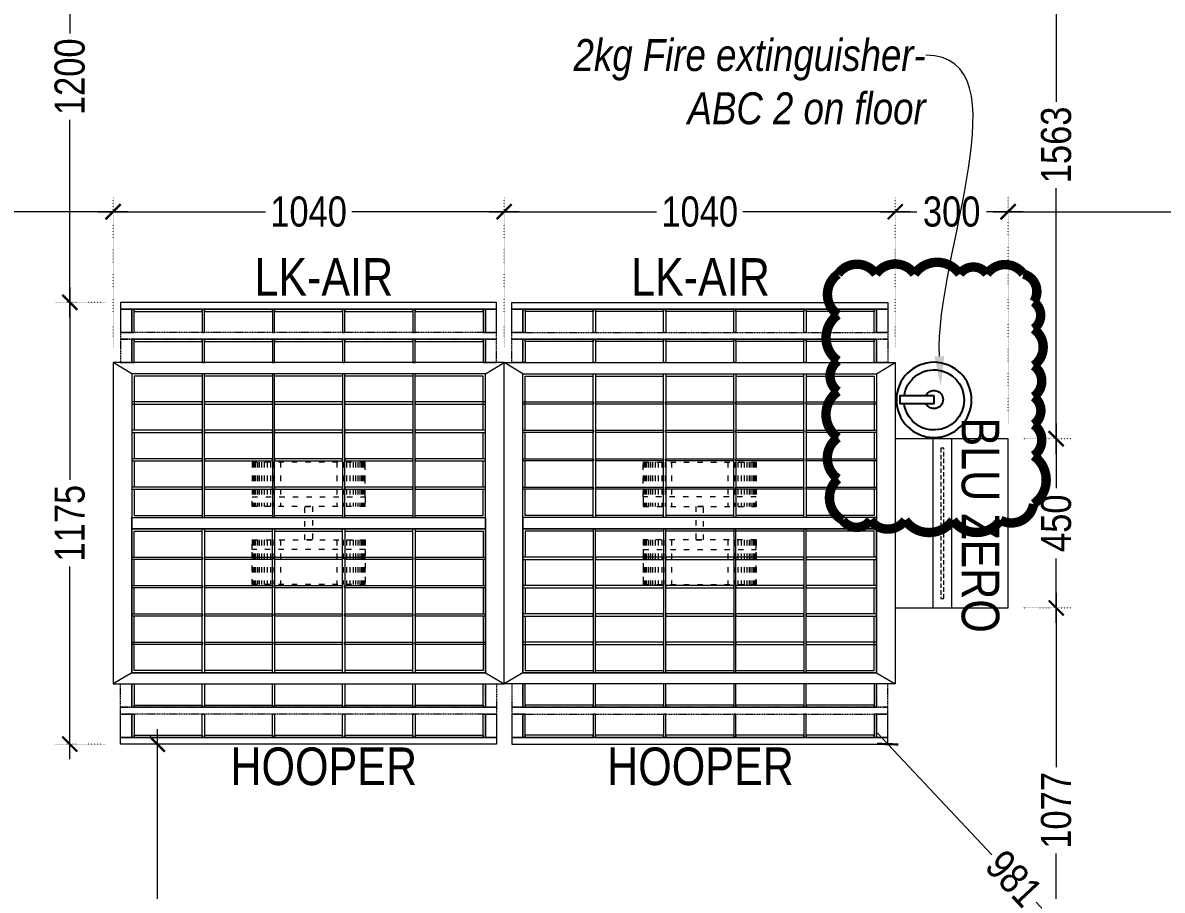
# Model space of a CAD drawing. Header units: millimetres. Extents: x -49972 to -35289, y -2918842 to -2908283.
# Drawn here: x -47313 to -44283, y -2912349 to -2910042 of the extents above; entities that cross this region are included whole.
import ezdxf
from ezdxf import colors
from ezdxf.entities.mleader import LeaderData, LeaderLine
from ezdxf.math import Vec2, Vec3

# ---------------------------------------------------------------- set-up
doc = ezdxf.new("R2010")
doc.units = ezdxf.units.MM
doc.header["$LTSCALE"] = 12
doc.header["$MEASUREMENT"] = 0
doc.header["$PDMODE"] = 3
for name, pattern in [('a_p6_plan_L18$0$HIDDEN', [0.375, 0.25, -0.125]), ('ACAD_ISO03W100', [30, 12, -18]), ('D10_DASHED', [0.75, 0.5, -0.25]), ('DOT2', [0.125, 0, -0.125])]:
    doc.linetypes.add(name, pattern=pattern)
doc.layers.get('0').update_dxf_attribs({"lineweight": 25})
for name, color, linetype, lineweight in [('fire extinguisher Cylinder', 1, 'Continuous', 25), ('LENS-DIM', 252, 'Continuous', 5), ('LENS-FURNITURE', 13, 'Continuous', 9), ('LENS-TEXT', 31, 'Continuous', 5), ('LENS_DIMENSION', 193, 'Continuous', 0), ('LENS_TEXT', 31, 'Continuous', 5), ('LK-FF&E FLOOR', 1, 'Continuous', 9), ('LN-ELEVATION-1', 81, 'Continuous', 13), ('LN-ELEVATION-2', 103, 'Continuous', 20), ('LN-ELEVATION-3', 125, 'a_p6_plan_L18$0$HIDDEN', 18), ('LN-ELEVATION-4', 145, 'Continuous', 13), ('LN-ELEVATION-5', 167, 'Continuous', 5), ('step', 74, 'Continuous', 5)]:
    doc.layers.add(name, color=color, linetype=linetype, lineweight=lineweight)
doc.styles.add('LK TXT', font='Gill Sans MT Condensed Regular.ttf')
doc.styles.get("Standard").update_dxf_attribs({"font": 'Arial Narrow.ttf'})
doc.dimstyles.new('Working', dxfattribs={"dimscale": 0.8, "dimtxt": 100, "dimasz": 50, "dimexe": 50, "dimexo": 50, "dimgap": 25, "dimtad": 0, "dimdec": 0, "dimzin": 0, "dimdsep": 46, "dimtxsty": 'Standard', "dimblk": 'ARCHTICK', "dimcen": 0, "dimdle": 50, "dimclrd": 250, "dimclre": 8, "dimclrt": 7, "dimadec": 0, "dimazin": 0, "dimtfac": 1, "dimtdec": 0, "dimtofl": 0, "dimtmove": 1, "dimatfit": 3, "dimfxl": 3, "dimtolj": 1, "dimlwd": 5, "dimlwe": 0, "dimarcsym": 0})

# ---------------------------------------------------------------- blocks, each defined once
blk = doc.blocks.new('BLUE ZERO')
at = {"layer": 'LENS-FURNITURE', "ltscale": 0.5}
for points in [[(86206.7, 120883.4), (86206.7, 120433.4), (85906.7, 120433.4), (85906.7, 120883.4)], [(86106.7, 120883.4), (86106.7, 120433.4), (86056.7, 120433.4), (86056.7, 120883.4)]]:
    blk.add_lwpolyline(points, close=True, dxfattribs=at)
at = {"layer": 'LENS-FURNITURE', "linetype": 'D10_DASHED', "ltscale": 2}
blk.add_lwpolyline([(86085.7, 120858.4), (86085.7, 120458.4), (86077.7, 120458.4), (86077.7, 120858.4)], close=True, dxfattribs=at)
blk = doc.blocks.new('ffgd')
at = {"layer": 'LN-ELEVATION-4', "linetype": 'ACAD_ISO03W100', "ltscale": 0.1}
blk.add_lwpolyline([(0, 47.3), (0, -41.5), (-20, -41.5), (-20, 47.3)], close=True, dxfattribs=at)
at = {"layer": 'LN-ELEVATION-5', "linetype": 'ACAD_ISO03W100', "ltscale": 0.1}
for p, q in [((-159.9, 165.7), (-159.9, 47.3)), ((-159.7, 165.7), (-159.7, 47.3)), ((-159.4, 165.7), (-159.4, 47.3)), ((-159, 165.7), (-159, 47.3)), ((-158.5, 165.7), (-158.5, 47.3)), ((-157.9, 165.7), (-157.9, 47.3)), ((-157.1, 165.7), (-157.1, 47.3)), ((-156.1, 165.7), (-156.1, 47.3)), ((-154.1, 165.7), (-154.1, 47.3)), ((-151.1, 165.7), (-151.1, 47.3)), ((-146.1, 165.7), (-146.1, 47.3)), ((-141.1, 165.7), (-141.1, 47.3)), ((-135.1, 165.7), (-135.1, 47.3)), ((-128.1, 165.7), (-128.1, 47.3)), ((-120.1, 165.7), (-120.1, 47.3)), ((-111.1, 165.7), (-111.1, 47.3)), ((-102.1, 165.7), (-102.1, 47.3)), ((-85, 165.7), (-85, 47.3)), ((65, 165.7), (65, 47.3)), ((82.1, 165.7), (82.1, 47.3)), ((91.1, 165.7), (91.1, 47.3)), ((100.1, 165.7), (100.1, 47.3)), ((108.1, 165.7), (108.1, 47.3)), ((115.1, 165.7), (115.1, 47.3)), ((121.1, 165.7), (121.1, 47.3)), ((126.1, 165.7), (126.1, 47.3)), ((131.1, 165.7), (131.1, 47.3)), ((134.1, 165.7), (134.1, 47.3)), ((136.1, 165.7), (136.1, 47.3)), ((137.1, 165.7), (137.1, 47.3)), ((137.9, 165.7), (137.9, 47.3)), ((138.5, 165.7), (138.5, 47.3)), ((139, 165.7), (139, 47.3)), ((139.4, 165.7), (139.4, 47.3)), ((139.7, 165.7), (139.7, 47.3)), ((139.9, 165.7), (139.9, 47.3)), ((-159.9, -41.5), (-159.9, -159.9)), ((-159.7, -41.5), (-159.7, -159.9)), ((-159.4, -41.5), (-159.4, -159.9)), ((-159, -41.5), (-159, -159.9)), ((-158.5, -41.5), (-158.5, -159.9)), ((-157.9, -41.5), (-157.9, -159.9)), ((-157.1, -41.5), (-157.1, -159.9)), ((-156.1, -41.5), (-156.1, -159.9)), ((-154.1, -41.5), (-154.1, -159.9)), ((-151.1, -41.5), (-151.1, -159.9)), ((-146.1, -41.5), (-146.1, -159.9)), ((-141.1, -41.5), (-141.1, -159.9)), ((-135.1, -41.5), (-135.1, -159.9)), ((-128.1, -41.5), (-128.1, -159.9)), ((-120.1, -41.5), (-120.1, -159.9)), ((-111.1, -41.5), (-111.1, -159.9)), ((-102.1, -41.5), (-102.1, -159.9)), ((-85, -41.5), (-85, -159.9)), ((65, -41.5), (65, -159.9)), ((82.1, -41.5), (82.1, -159.9)), ((91.1, -41.5), (91.1, -159.9)), ((100.1, -41.5), (100.1, -159.9)), ((108.1, -41.5), (108.1, -159.9)), ((115.1, -41.5), (115.1, -159.9)), ((121.1, -41.5), (121.1, -159.9)), ((126.1, -41.5), (126.1, -159.9)), ((131.1, -41.5), (131.1, -159.9)), ((134.1, -41.5), (134.1, -159.9)), ((136.1, -41.5), (136.1, -159.9)), ((137.1, -41.5), (137.1, -159.9)), ((137.9, -41.5), (137.9, -159.9)), ((138.5, -41.5), (138.5, -159.9)), ((139, -41.5), (139, -159.9)), ((139.4, -41.5), (139.4, -159.9)), ((139.7, -41.5), (139.7, -159.9)), ((139.9, -41.5), (139.9, -159.9))]:
    blk.add_line(p, q, dxfattribs=at)
for points in [[(140, 73), (140, 165.7), (-160, 165.7), (-160, 73)], [(140, -67.1), (140, -159.9), (-160, -159.9), (-160, -67.1)]]:
    blk.add_lwpolyline(points, dxfattribs=at)
for points in [[(140, 73), (140, 47.3), (-160, 47.3), (-160, 73)], [(140, -41.5), (140, -67.1), (-160, -67.1), (-160, -41.5)]]:
    blk.add_lwpolyline(points, close=True, dxfattribs=at)
blk = doc.blocks.new('EURO 1040 x 1175')
at = {"layer": 'LN-ELEVATION-1'}
for points in [[(-470, -327.4), (470, -327.4), (470, 467.6), (-470, 467.6)], [(-470, 85.1), (470, 85.1), (470, 467.6), (-470, 467.6)], [(-283.2, 85.1), (-277.2, 85.1), (-277.2, 467.6), (-283.2, 467.6)], [(-96.4, 85.1), (-90.4, 85.1), (-90.4, 467.6), (-96.4, 467.6)], [(90.4, 85.1), (96.4, 85.1), (96.4, 467.6), (90.4, 467.6)], [(277.2, 85.1), (283.2, 85.1), (283.2, 467.6), (277.2, 467.6)], [(-470, 386.6), (-283.2, 386.6), (-283.2, 392.6), (-470, 392.6)], [(-277.2, 386.6), (-96.4, 386.6), (-96.4, 392.6), (-277.2, 392.6)], [(-90.4, 386.6), (90.4, 386.6), (90.4, 392.6), (-90.4, 392.6)], [(96.4, 386.6), (277.2, 386.6), (277.2, 392.6), (96.4, 392.6)], [(283.2, 386.6), (470, 386.6), (470, 392.6), (283.2, 392.6)], [(-470, 311.2), (-283.2, 311.2), (-283.2, 317.2), (-470, 317.2)], [(-277.2, 311.2), (-96.4, 311.2), (-96.4, 317.2), (-277.2, 317.2)], [(-90.4, 311.2), (90.4, 311.2), (90.4, 317.2), (-90.4, 317.2)], [(96.4, 311.2), (277.2, 311.2), (277.2, 317.2), (96.4, 317.2)], [(283.2, 311.2), (470, 311.2), (470, 317.2), (283.2, 317.2)], [(-470, 235.8), (-283.2, 235.8), (-283.2, 241.8), (-470, 241.8)], [(-277.2, 235.8), (-96.4, 235.8), (-96.4, 241.8), (-277.2, 241.8)], [(-90.4, 235.8), (90.4, 235.8), (90.4, 241.8), (-90.4, 241.8)], [(96.4, 235.8), (277.2, 235.8), (277.2, 241.8), (96.4, 241.8)], [(283.2, 235.8), (470, 235.8), (470, 241.8), (283.2, 241.8)], [(-470, 160.4), (-283.2, 160.4), (-283.2, 166.4), (-470, 166.4)], [(-277.2, 160.4), (-96.4, 160.4), (-96.4, 166.4), (-277.2, 166.4)], [(-90.4, 160.4), (90.4, 160.4), (90.4, 166.4), (-90.4, 166.4)], [(96.4, 160.4), (277.2, 160.4), (277.2, 166.4), (96.4, 166.4)], [(283.2, 160.4), (470, 160.4), (470, 166.4), (283.2, 166.4)], [(-470, 85.1), (470, 85.1), (470, 55.1), (-470, 55.1)], [(-470, 55.1), (470, 55.1), (470, -327.4), (-470, -327.4)], [(-283.2, 55.1), (-277.2, 55.1), (-277.2, -327.4), (-283.2, -327.4)], [(-96.4, 55.1), (-90.4, 55.1), (-90.4, -327.4), (-96.4, -327.4)], [(90.4, 55.1), (96.4, 55.1), (96.4, -327.4), (90.4, -327.4)], [(277.2, 55.1), (283.2, 55.1), (283.2, -327.4), (277.2, -327.4)], [(-470, -20.3), (-283.2, -20.3), (-283.2, -26.3), (-470, -26.3)], [(-277.2, -20.3), (-96.4, -20.3), (-96.4, -26.3), (-277.2, -26.3)], [(-90.4, -20.3), (90.4, -20.3), (90.4, -26.3), (-90.4, -26.3)], [(96.4, -20.3), (277.2, -20.3), (277.2, -26.3), (96.4, -26.3)], [(283.2, -20.3), (470, -20.3), (470, -26.3), (283.2, -26.3)], [(-470, -95.7), (-283.2, -95.7), (-283.2, -101.7), (-470, -101.7)], [(-277.2, -95.7), (-96.4, -95.7), (-96.4, -101.7), (-277.2, -101.7)], [(-90.4, -95.7), (90.4, -95.7), (90.4, -101.7), (-90.4, -101.7)], [(96.4, -95.7), (277.2, -95.7), (277.2, -101.7), (96.4, -101.7)], [(283.2, -95.7), (470, -95.7), (470, -101.7), (283.2, -101.7)], [(-470, -171.1), (-283.2, -171.1), (-283.2, -177.1), (-470, -177.1)], [(-277.2, -171.1), (-96.4, -171.1), (-96.4, -177.1), (-277.2, -177.1)], [(-90.4, -171.1), (90.4, -171.1), (90.4, -177.1), (-90.4, -177.1)], [(96.4, -171.1), (277.2, -171.1), (277.2, -177.1), (96.4, -177.1)], [(283.2, -171.1), (470, -171.1), (470, -177.1), (283.2, -177.1)], [(-470, -246.4), (-283.2, -246.4), (-283.2, -252.4), (-470, -252.4)], [(-277.2, -246.4), (-96.4, -246.4), (-96.4, -252.4), (-277.2, -252.4)], [(-90.4, -246.4), (90.4, -246.4), (90.4, -252.4), (-90.4, -252.4)], [(96.4, -246.4), (277.2, -246.4), (277.2, -252.4), (96.4, -252.4)], [(283.2, -246.4), (470, -246.4), (470, -252.4), (283.2, -252.4)]]:
    blk.add_lwpolyline(points, close=True, dxfattribs=at)
for points in [[(-283.2, 461.6), (-464, 461.6), (-464, 317.2)], [(-96.4, 461.6), (-277.2, 461.6)], [(90.4, 461.6), (-90.4, 461.6)], [(277.2, 461.6), (96.4, 461.6)], [(464, 317.2), (464, 461.6), (283.2, 461.6)], [(-464, 311.2), (-464, 241.8)], [(464, 241.8), (464, 311.2)], [(-464, 235.8), (-464, 166.4)], [(464, 166.4), (464, 235.8)], [(-464, 160.4), (-464, 91.1), (-283.2, 91.1)], [(283.2, 91.1), (464, 91.1), (464, 160.4)], [(-277.2, 91.1), (-96.4, 91.1)], [(-90.4, 91.1), (90.4, 91.1)], [(96.4, 91.1), (277.2, 91.1)], [(-464, -20.3), (-464, 49.1), (-283.2, 49.1)], [(-277.2, 49.1), (-96.4, 49.1)], [(-90.4, 49.1), (90.4, 49.1)], [(96.4, 49.1), (277.2, 49.1)], [(283.2, 49.1), (464, 49.1), (464, -20.3)], [(-464, -95.7), (-464, -26.3)], [(464, -26.3), (464, -95.7)], [(-464, -171.1), (-464, -101.7)], [(464, -101.7), (464, -171.1)], [(-283.2, -321.4), (-464, -321.4), (-464, -177.1)], [(464, -177.1), (464, -321.4), (283.2, -321.4)], [(-96.4, -321.4), (-277.2, -321.4)], [(90.4, -321.4), (-90.4, -321.4)], [(277.2, -321.4), (96.4, -321.4)]]:
    blk.add_lwpolyline(points, dxfattribs=at)
at = {"layer": 'LN-ELEVATION-2'}
blk.add_lwpolyline([(-520, -357.4), (520, -357.4), (520, 497.6), (-520, 497.6)], close=True, dxfattribs=at)
for points in [[(-470, 467.6), (-520, 497.6)], [(470, 467.6), (520, 497.6)], [(-470, -327.4), (-520, -357.4)], [(470, -327.4), (520, -357.4)]]:
    blk.add_lwpolyline(points, dxfattribs=at)
at = {"layer": 'LN-ELEVATION-3'}
for points in [[(-500, 559.6), (500, 559.6), (500, 577.6), (-500, 577.6)], [(-500, 497.6), (-470, 497.6), (-470, 559.6), (-500, 559.6)], [(470, 497.6), (500, 497.6), (500, 559.6), (470, 559.6)], [(-500, -357.4), (-470, -357.4), (-470, -419.4), (-500, -419.4)], [(470, -357.4), (500, -357.4), (500, -419.4), (470, -419.4)], [(-500, -419.4), (500, -419.4), (500, -437.4), (-500, -437.4)]]:
    blk.add_lwpolyline(points, close=True, dxfattribs=at)
at = {"layer": 'LN-ELEVATION-4'}
for points in [[(-500, 639.6), (500, 639.6), (500, 657.6), (-500, 657.6)], [(-500, 577.6), (-470, 577.6), (-470, 639.6), (-500, 639.6)], [(470, 577.6), (500, 577.6), (500, 639.6), (470, 639.6)], [(-470, 497.6), (-464, 497.6), (-464, 559.6), (-470, 559.6)], [(-464, 553.6), (-283.2, 553.6), (-283.2, 559.6), (-464, 559.6)], [(-283.2, 497.6), (-277.2, 497.6), (-277.2, 559.6), (-283.2, 559.6)], [(-277.2, 553.6), (-96.4, 553.6), (-96.4, 559.6), (-277.2, 559.6)], [(-96.4, 497.6), (-90.4, 497.6), (-90.4, 559.6), (-96.4, 559.6)], [(-90.4, 553.6), (90.4, 553.6), (90.4, 559.6), (-90.4, 559.6)], [(90.4, 497.6), (96.4, 497.6), (96.4, 559.6), (90.4, 559.6)], [(96.4, 553.6), (277.2, 553.6), (277.2, 559.6), (96.4, 559.6)], [(277.2, 497.6), (283.2, 497.6), (283.2, 559.6), (277.2, 559.6)], [(283.2, 553.6), (464, 553.6), (464, 559.6), (283.2, 559.6)], [(464, 497.6), (470, 497.6), (470, 559.6), (464, 559.6)], [(-470, -357.4), (-464, -357.4), (-464, -419.4), (-470, -419.4)], [(-283.2, -357.4), (-277.2, -357.4), (-277.2, -419.4), (-283.2, -419.4)], [(-96.4, -357.4), (-90.4, -357.4), (-90.4, -419.4), (-96.4, -419.4)], [(90.4, -357.4), (96.4, -357.4), (96.4, -419.4), (90.4, -419.4)], [(277.2, -357.4), (283.2, -357.4), (283.2, -419.4), (277.2, -419.4)], [(464, -357.4), (470, -357.4), (470, -419.4), (464, -419.4)], [(-464, -413.4), (-283.2, -413.4), (-283.2, -419.4), (-464, -419.4)], [(-277.2, -413.4), (-96.4, -413.4), (-96.4, -419.4), (-277.2, -419.4)], [(-90.4, -413.4), (90.4, -413.4), (90.4, -419.4), (-90.4, -419.4)], [(96.4, -413.4), (277.2, -413.4), (277.2, -419.4), (96.4, -419.4)], [(283.2, -413.4), (464, -413.4), (464, -419.4), (283.2, -419.4)], [(-500, -437.4), (-470, -437.4), (-470, -499.4), (-500, -499.4)], [(470, -437.4), (500, -437.4), (500, -499.4), (470, -499.4)], [(-500, -499.4), (500, -499.4), (500, -517.4), (-500, -517.4)]]:
    blk.add_lwpolyline(points, close=True, dxfattribs=at)
at = {"layer": 'LN-ELEVATION-5'}
for points in [[(-470, 577.6), (-464, 577.6), (-464, 639.6), (-470, 639.6)], [(-464, 633.6), (-283.2, 633.6), (-283.2, 639.6), (-464, 639.6)], [(-283.2, 577.6), (-277.2, 577.6), (-277.2, 639.6), (-283.2, 639.6)], [(-277.2, 633.6), (-96.4, 633.6), (-96.4, 639.6), (-277.2, 639.6)], [(-96.4, 577.6), (-90.4, 577.6), (-90.4, 639.6), (-96.4, 639.6)], [(-90.4, 633.6), (90.4, 633.6), (90.4, 639.6), (-90.4, 639.6)], [(90.4, 577.6), (96.4, 577.6), (96.4, 639.6), (90.4, 639.6)], [(96.4, 633.6), (277.2, 633.6), (277.2, 639.6), (96.4, 639.6)], [(277.2, 577.6), (283.2, 577.6), (283.2, 639.6), (277.2, 639.6)], [(283.2, 633.6), (464, 633.6), (464, 639.6), (283.2, 639.6)], [(464, 577.6), (470, 577.6), (470, 639.6), (464, 639.6)], [(-470, -437.4), (-464, -437.4), (-464, -499.4), (-470, -499.4)], [(-283.2, -437.4), (-277.2, -437.4), (-277.2, -499.4), (-283.2, -499.4)], [(-96.4, -437.4), (-90.4, -437.4), (-90.4, -499.4), (-96.4, -499.4)], [(90.4, -437.4), (96.4, -437.4), (96.4, -499.4), (90.4, -499.4)], [(277.2, -437.4), (283.2, -437.4), (283.2, -499.4), (277.2, -499.4)], [(464, -437.4), (470, -437.4), (470, -499.4), (464, -499.4)], [(-464, -493.4), (-283.2, -493.4), (-283.2, -499.4), (-464, -499.4)], [(-277.2, -493.4), (-96.4, -493.4), (-96.4, -499.4), (-277.2, -499.4)], [(-90.4, -493.4), (90.4, -493.4), (90.4, -499.4), (-90.4, -499.4)], [(96.4, -493.4), (277.2, -493.4), (277.2, -499.4), (96.4, -499.4)], [(283.2, -493.4), (464, -493.4), (464, -499.4), (283.2, -499.4)]]:
    blk.add_lwpolyline(points, close=True, dxfattribs=at)
at = {"layer": 'LENS-DIM'}
blk.add_blockref('ffgd', (10, 67.1), dxfattribs=at)
blk = doc.blocks.new('_ArchTick')
at = {"const_width": 0.15}
blk.add_lwpolyline([(-0.5, -0.5), (0.5, 0.5)], dxfattribs=at)
blk = doc.blocks.new('*D140')
at = {"layer": 'Defpoints', "color": 0, "transparency": 16777216}
for p in [(-44693, -2910544.7), (-41937.9, -2910722.7), (-44693, -2911148.2)]:
    blk.add_point(p, dxfattribs=at)
at = {"layer": 'LENS_DIMENSION', "color": 8, "linetype": 'DOT2', "lineweight": 0, "transparency": 16777216}
for p, q in [((-44693, -2911108.2), (-44693, -2910504.7)), ((-41937.9, -2910682.7), (-41937.9, -2910504.7))]:
    blk.add_line(p, q, dxfattribs=at)
at = {"layer": 'LENS_DIMENSION', "color": 8, "lineweight": 5, "transparency": 16777216}
for p, q in [((-44733, -2910544.7), (-43434.2, -2910544.7)), ((-41897.9, -2910544.7), (-43196.7, -2910544.7))]:
    blk.add_line(p, q, dxfattribs=at)
at = {"layer": 'LENS_DIMENSION', "color": 8, "lineweight": 5, "transparency": 16777216, "xscale": 40, "yscale": 40, "zscale": 40, "rotation": 180}
blk.add_blockref('_ArchTick', (-44693, -2910544.7), dxfattribs=at)
at = {"layer": 'LENS_DIMENSION', "color": 8, "lineweight": 5, "transparency": 16777216, "xscale": 40, "yscale": 40, "zscale": 40}
blk.add_blockref('_ArchTick', (-41937.9, -2910544.7), dxfattribs=at)
at = {"layer": 'LENS_DIMENSION', "color": 0, "transparency": 16777216, "insert": (-43315.4, -2910544.7), "char_height": 80, "attachment_point": 5}
blk.add_mtext('\\A1;2755', dxfattribs=at)
blk = doc.blocks.new('*D141')
at = {"layer": 'Defpoints', "color": 0, "transparency": 16777216}
for p in [(-44993, -2910544.7), (-44993, -2910945.7), (-44693, -2911148.2)]:
    blk.add_point(p, dxfattribs=at)
at = {"layer": 'LENS_DIMENSION', "color": 8, "linetype": 'DOT2', "lineweight": 0, "transparency": 16777216}
for p, q in [((-44993, -2910905.7), (-44993, -2910504.7)), ((-44693, -2911108.2), (-44693, -2910504.7))]:
    blk.add_line(p, q, dxfattribs=at)
at = {"layer": 'LENS_DIMENSION', "color": 8, "lineweight": 5, "transparency": 16777216}
for p, q in [((-45033, -2910544.7), (-44935.3, -2910544.7)), ((-44653, -2910544.7), (-44750.6, -2910544.7))]:
    blk.add_line(p, q, dxfattribs=at)
at = {"layer": 'LENS_DIMENSION', "color": 8, "lineweight": 5, "transparency": 16777216, "xscale": 40, "yscale": 40, "zscale": 40, "rotation": 180}
blk.add_blockref('_ArchTick', (-44993, -2910544.7), dxfattribs=at)
at = {"layer": 'LENS_DIMENSION', "color": 8, "lineweight": 5, "transparency": 16777216, "xscale": 40, "yscale": 40, "zscale": 40}
blk.add_blockref('_ArchTick', (-44693, -2910544.7), dxfattribs=at)
at = {"layer": 'LENS_DIMENSION', "color": 0, "transparency": 16777216, "insert": (-44843, -2910544.7), "char_height": 80, "attachment_point": 5}
blk.add_mtext('\\A1;300', dxfattribs=at)
blk = doc.blocks.new('*D142')
at = {"layer": 'Defpoints', "color": 0, "transparency": 16777216}
for p in [(-46033, -2910544.7), (-46033, -2910945.7), (-44993, -2910945.7)]:
    blk.add_point(p, dxfattribs=at)
at = {"layer": 'LENS_DIMENSION', "color": 8, "linetype": 'DOT2', "lineweight": 0, "transparency": 16777216}
for p, q in [((-46033, -2910905.7), (-46033, -2910504.7)), ((-44993, -2910905.7), (-44993, -2910504.7))]:
    blk.add_line(p, q, dxfattribs=at)
at = {"layer": 'LENS_DIMENSION', "color": 8, "lineweight": 5, "transparency": 16777216}
for p, q in [((-46073, -2910544.7), (-45627.7, -2910544.7)), ((-44953, -2910544.7), (-45398.2, -2910544.7))]:
    blk.add_line(p, q, dxfattribs=at)
at = {"layer": 'LENS_DIMENSION', "color": 8, "lineweight": 5, "transparency": 16777216, "xscale": 40, "yscale": 40, "zscale": 40, "rotation": 180}
blk.add_blockref('_ArchTick', (-46033, -2910544.7), dxfattribs=at)
at = {"layer": 'LENS_DIMENSION', "color": 8, "lineweight": 5, "transparency": 16777216, "xscale": 40, "yscale": 40, "zscale": 40}
blk.add_blockref('_ArchTick', (-44993, -2910544.7), dxfattribs=at)
at = {"layer": 'LENS_DIMENSION', "color": 0, "transparency": 16777216, "insert": (-45513, -2910544.7), "char_height": 80, "attachment_point": 5}
blk.add_mtext('\\A1;1040', dxfattribs=at)
blk = doc.blocks.new('*D143')
at = {"layer": 'Defpoints', "color": 0, "transparency": 16777216}
for p in [(-47073, -2910544.7), (-47073, -2910945.7), (-46033, -2910945.7)]:
    blk.add_point(p, dxfattribs=at)
at = {"layer": 'LENS_DIMENSION', "color": 8, "linetype": 'DOT2', "lineweight": 0, "transparency": 16777216}
for p, q in [((-47073, -2910905.7), (-47073, -2910504.7)), ((-46033, -2910905.7), (-46033, -2910504.7))]:
    blk.add_line(p, q, dxfattribs=at)
at = {"layer": 'LENS_DIMENSION', "color": 8, "lineweight": 5, "transparency": 16777216}
for p, q in [((-47113, -2910544.7), (-46667.7, -2910544.7)), ((-45993, -2910544.7), (-46438.2, -2910544.7))]:
    blk.add_line(p, q, dxfattribs=at)
at = {"layer": 'LENS_DIMENSION', "color": 8, "lineweight": 5, "transparency": 16777216, "xscale": 40, "yscale": 40, "zscale": 40, "rotation": 180}
blk.add_blockref('_ArchTick', (-47073, -2910544.7), dxfattribs=at)
at = {"layer": 'LENS_DIMENSION', "color": 8, "lineweight": 5, "transparency": 16777216, "xscale": 40, "yscale": 40, "zscale": 40}
blk.add_blockref('_ArchTick', (-46033, -2910544.7), dxfattribs=at)
at = {"layer": 'LENS_DIMENSION', "color": 0, "transparency": 16777216, "insert": (-46553, -2910544.7), "char_height": 80, "attachment_point": 5}
blk.add_mtext('\\A1;1040', dxfattribs=at)
blk = doc.blocks.new('*D144')
at = {"layer": 'Defpoints', "color": 0, "transparency": 16777216}
for p in [(-48055.2, -2910544.7), (-47073, -2910945.7), (-48055.2, -2911354.7)]:
    blk.add_point(p, dxfattribs=at)
at = {"layer": 'LENS_DIMENSION', "color": 8, "linetype": 'DOT2', "lineweight": 0, "transparency": 16777216}
for p, q in [((-48055.2, -2911314.7), (-48055.2, -2910504.7)), ((-47073, -2910905.7), (-47073, -2910504.7))]:
    blk.add_line(p, q, dxfattribs=at)
at = {"layer": 'LENS_DIMENSION', "color": 8, "lineweight": 5, "transparency": 16777216}
for p, q in [((-48095.2, -2910544.7), (-47656.3, -2910544.7)), ((-47033, -2910544.7), (-47471.9, -2910544.7))]:
    blk.add_line(p, q, dxfattribs=at)
at = {"layer": 'LENS_DIMENSION', "color": 8, "lineweight": 5, "transparency": 16777216, "xscale": 40, "yscale": 40, "zscale": 40, "rotation": 180}
blk.add_blockref('_ArchTick', (-48055.2, -2910544.7), dxfattribs=at)
at = {"layer": 'LENS_DIMENSION', "color": 8, "lineweight": 5, "transparency": 16777216, "xscale": 40, "yscale": 40, "zscale": 40}
blk.add_blockref('_ArchTick', (-47073, -2910544.7), dxfattribs=at)
at = {"layer": 'LENS_DIMENSION', "color": 0, "transparency": 16777216, "insert": (-47564.1, -2910544.7), "char_height": 80, "attachment_point": 5}
blk.add_mtext('\\A1;982', dxfattribs=at)
blk = doc.blocks.new('*D164')
at = {"layer": 'Defpoints', "color": 0, "transparency": 16777216}
for p in [(-46955.5, -2911960.7), (-46836.2, -2911960.7), (-46228.5, -2914165.9)]:
    blk.add_point(p, dxfattribs=at)
at = {"layer": 'LENS_DIMENSION', "color": 8, "lineweight": 5, "transparency": 16777216}
for p, q in [((-46955.5, -2911920.7), (-46955.5, -2912944.6)), ((-46955.5, -2914205.9), (-46955.5, -2913182.1))]:
    blk.add_line(p, q, dxfattribs=at)
at = {"layer": 'LENS_DIMENSION', "color": 8, "linetype": 'DOT2', "lineweight": 0, "transparency": 16777216}
for p, q in [((-46876.2, -2911960.7), (-46995.5, -2911960.7)), ((-46268.5, -2914165.9), (-46995.5, -2914165.9))]:
    blk.add_line(p, q, dxfattribs=at)
at = {"layer": 'LENS_DIMENSION', "color": 8, "lineweight": 5, "transparency": 16777216, "xscale": 40, "yscale": 40, "zscale": 40}
for p, rotation in [((-46955.5, -2911960.7), 90), ((-46955.5, -2914165.9), 270)]:
    blk.add_blockref('_ArchTick', p, dxfattribs=dict(at, rotation=rotation))
at = {"layer": 'LENS_DIMENSION', "color": 0, "transparency": 16777216, "insert": (-46955.5, -2913063.3), "char_height": 80, "attachment_point": 5, "rotation": 90}
blk.add_mtext('\\A1;2205', dxfattribs=at)
blk = doc.blocks.new('*D165')
at = {"layer": 'Defpoints', "color": 0, "transparency": 16777216}
for p in [(-47053, -2910785.7), (-47188, -2911960.7), (-47053, -2911960.7)]:
    blk.add_point(p, dxfattribs=at)
at = {"layer": 'LENS_DIMENSION', "color": 8, "lineweight": 5, "transparency": 16777216}
for p, q in [((-47188, -2910745.7), (-47188, -2911258.1)), ((-47188, -2912000.7), (-47188, -2911488.4))]:
    blk.add_line(p, q, dxfattribs=at)
at = {"layer": 'LENS_DIMENSION', "color": 8, "linetype": 'DOT2', "lineweight": 0, "transparency": 16777216}
for p, q in [((-47093, -2910785.7), (-47228, -2910785.7)), ((-47093, -2911960.7), (-47228, -2911960.7))]:
    blk.add_line(p, q, dxfattribs=at)
at = {"layer": 'LENS_DIMENSION', "color": 8, "lineweight": 5, "transparency": 16777216, "xscale": 40, "yscale": 40, "zscale": 40}
for p, rotation in [((-47188, -2910785.7), 90), ((-47188, -2911960.7), 270)]:
    blk.add_blockref('_ArchTick', p, dxfattribs=dict(at, rotation=rotation))
at = {"layer": 'LENS_DIMENSION', "color": 0, "transparency": 16777216, "insert": (-47188, -2911373.2), "char_height": 80, "attachment_point": 5, "rotation": 90}
blk.add_mtext('\\A1;1175', dxfattribs=at)
blk = doc.blocks.new('*D166')
at = {"layer": 'Defpoints', "color": 0, "transparency": 16777216}
for p in [(-47188, -2909585.7), (-47156.7, -2909585.7), (-47053, -2910785.7)]:
    blk.add_point(p, dxfattribs=at)
at = {"layer": 'LENS_DIMENSION', "color": 8, "lineweight": 5, "transparency": 16777216}
for p, q in [((-47188, -2909545.7), (-47188, -2910071)), ((-47188, -2910825.7), (-47188, -2910300.5))]:
    blk.add_line(p, q, dxfattribs=at)
at = {"layer": 'LENS_DIMENSION', "color": 8, "linetype": 'DOT2', "lineweight": 0, "transparency": 16777216}
for p, q in [((-47196.7, -2909585.7), (-47228, -2909585.7)), ((-47093, -2910785.7), (-47228, -2910785.7))]:
    blk.add_line(p, q, dxfattribs=at)
at = {"layer": 'LENS_DIMENSION', "color": 8, "lineweight": 5, "transparency": 16777216, "xscale": 40, "yscale": 40, "zscale": 40}
for p, rotation in [((-47188, -2909585.7), 90), ((-47188, -2910785.7), 270)]:
    blk.add_blockref('_ArchTick', p, dxfattribs=dict(at, rotation=rotation))
at = {"layer": 'LENS_DIMENSION', "color": 0, "transparency": 16777216, "insert": (-47188, -2910185.7), "char_height": 80, "attachment_point": 5, "rotation": 90}
blk.add_mtext('\\A1;1200', dxfattribs=at)
blk = doc.blocks.new('*D167')
at = {"layer": 'Defpoints', "color": 0, "transparency": 16777216}
for p in [(-44693, -2911148.2), (-44693, -2911598.2), (-44565, -2911598.2)]:
    blk.add_point(p, dxfattribs=at)
at = {"layer": 'LENS_DIMENSION', "color": 8, "lineweight": 5, "transparency": 16777216}
for p, q in [((-44565, -2911108.2), (-44565, -2911279.6)), ((-44565, -2911638.2), (-44565, -2911466.9))]:
    blk.add_line(p, q, dxfattribs=at)
at = {"layer": 'LENS_DIMENSION', "color": 8, "linetype": 'DOT2', "lineweight": 0, "transparency": 16777216}
for p, q in [((-44653, -2911148.2), (-44525, -2911148.2)), ((-44653, -2911598.2), (-44525, -2911598.2))]:
    blk.add_line(p, q, dxfattribs=at)
at = {"layer": 'LENS_DIMENSION', "color": 8, "lineweight": 5, "transparency": 16777216, "xscale": 40, "yscale": 40, "zscale": 40}
for p, rotation in [((-44565, -2911148.2), 90), ((-44565, -2911598.2), 270)]:
    blk.add_blockref('_ArchTick', p, dxfattribs=dict(at, rotation=rotation))
at = {"layer": 'LENS_DIMENSION', "color": 0, "transparency": 16777216, "insert": (-44565, -2911373.2), "char_height": 80, "attachment_point": 5, "rotation": 90}
blk.add_mtext('\\A1;450', dxfattribs=at)
blk = doc.blocks.new('*D168')
at = {"layer": 'Defpoints', "color": 0, "transparency": 16777216}
for p in [(-44693, -2911598.2), (-44565, -2912675.7), (-44341.7, -2912675.7)]:
    blk.add_point(p, dxfattribs=at)
at = {"layer": 'LENS_DIMENSION', "color": 8, "lineweight": 5, "transparency": 16777216}
for p, q in [((-44565, -2911558.2), (-44565, -2912022.1)), ((-44565, -2912715.7), (-44565, -2912251.9))]:
    blk.add_line(p, q, dxfattribs=at)
at = {"layer": 'LENS_DIMENSION', "color": 8, "linetype": 'DOT2', "lineweight": 0, "transparency": 16777216}
for p, q in [((-44653, -2911598.2), (-44525, -2911598.2)), ((-44381.7, -2912675.7), (-44605, -2912675.7))]:
    blk.add_line(p, q, dxfattribs=at)
at = {"layer": 'LENS_DIMENSION', "color": 8, "lineweight": 5, "transparency": 16777216, "xscale": 40, "yscale": 40, "zscale": 40}
for p, rotation in [((-44565, -2911598.2), 90), ((-44565, -2912675.7), 270)]:
    blk.add_blockref('_ArchTick', p, dxfattribs=dict(at, rotation=rotation))
at = {"layer": 'LENS_DIMENSION', "color": 0, "transparency": 16777216, "insert": (-44565, -2912137), "char_height": 80, "attachment_point": 5, "rotation": 90}
blk.add_mtext('\\A1;1077', dxfattribs=at)
blk = doc.blocks.new('*D169')
at = {"layer": 'Defpoints', "color": 0, "transparency": 16777216}
for p in [(-44600, -2909585.7), (-44565, -2909585.7), (-44693, -2911148.2)]:
    blk.add_point(p, dxfattribs=at)
at = {"layer": 'LENS_DIMENSION', "color": 8, "lineweight": 5, "transparency": 16777216}
for p, q in [((-44565, -2909545.7), (-44565, -2910252.1)), ((-44565, -2911188.2), (-44565, -2910481.9))]:
    blk.add_line(p, q, dxfattribs=at)
at = {"layer": 'LENS_DIMENSION', "color": 8, "linetype": 'DOT2', "lineweight": 0, "transparency": 16777216}
for p, q in [((-44560, -2909585.7), (-44525, -2909585.7)), ((-44653, -2911148.2), (-44525, -2911148.2))]:
    blk.add_line(p, q, dxfattribs=at)
at = {"layer": 'LENS_DIMENSION', "color": 8, "lineweight": 5, "transparency": 16777216, "xscale": 40, "yscale": 40, "zscale": 40}
for p, rotation in [((-44565, -2909585.7), 90), ((-44565, -2911148.2), 270)]:
    blk.add_blockref('_ArchTick', p, dxfattribs=dict(at, rotation=rotation))
at = {"layer": 'LENS_DIMENSION', "color": 0, "transparency": 16777216, "insert": (-44565, -2910367), "char_height": 80, "attachment_point": 5, "rotation": 90}
blk.add_mtext('\\A1;1563', dxfattribs=at)
blk = doc.blocks.new('*D170')
at = {"layer": 'Defpoints', "color": 0, "transparency": 16777216}
for p in [(-45013, -2911960.7), (-44341.7, -2912675.7), (-44341.7, -2912675.7)]:
    blk.add_point(p, dxfattribs=at)
at = {"layer": 'LENS_DIMENSION', "color": 8, "lineweight": 5, "transparency": 16777216}
for p, q in [((-45040.4, -2911931.6), (-44736.3, -2912255.4)), ((-44314.4, -2912704.9), (-44618.4, -2912381))]:
    blk.add_line(p, q, dxfattribs=at)
at = {"layer": 'LENS_DIMENSION', "color": 8, "lineweight": 5, "transparency": 16777216, "xscale": 40, "yscale": 40, "zscale": 40}
for p, rotation in [((-45013, -2911960.7), 133.1920615775893), ((-44341.7, -2912675.7), 313.1920615775893)]:
    blk.add_blockref('_ArchTick', p, dxfattribs=dict(at, rotation=rotation))
at = {"layer": 'LENS_DIMENSION', "color": 0, "transparency": 16777216, "insert": (-44677.4, -2912318.2), "char_height": 80, "attachment_point": 5, "rotation": 313.1921}
blk.add_mtext('\\A1;981', dxfattribs=at)
blk = doc.blocks.new('Fire Extinguisher')
at = {"layer": 'fire extinguisher Cylinder'}
blk.add_lwpolyline([(589005.8, -118755.1), (589119.7, -118755.1), (589119.7, -118780.2), (589005.8, -118780.2)], close=True, dxfattribs=at)
blk.add_circle((589005.8, -118768.7), 125, dxfattribs=at)
for centre, radius, start, end in [((589005.8, -118768.7), 100, 7.783, 353.372), ((589005.8, -118767.7), 30.1, 24.6345, 335.3655)]:
    blk.add_arc(centre, radius, start, end, dxfattribs=at)

msp = doc.modelspace()

# ---------------------------------------------------------------- linework, layer by layer
at = {"layer": 'LENS-TEXT', "color": 1, "true_color": 0xf50000, "const_width": 25}
msp.add_lwpolyline([(-45145.2, -2910710.5, 0.520567), (-45145.2, -2910818.7, 0.520567), (-45145.2, -2910941.3, 0.520567), (-45145.2, -2911022.5, 0.520567), (-45145.2, -2911145.4, 0.520567), (-45145.2, -2911255.1, 0.520567), (-45132.8, -2911364.9, 0.520567), (-45058.8, -2911364.9, 0.520567), (-44966.7, -2911364.9, 0.520567), (-44839.6, -2911364.9, 0.520567), (-44713.2, -2911364.9, 0.520567), (-44625, -2911322.1, 0.520567), (-44625, -2911193.9, 0.520567), (-44625, -2911110.8, 0.520567), (-44625, -2911036.7, 0.520567), (-44625, -2910953.9, 0.520567), (-44625, -2910856.3, 0.520567), (-44625, -2910784.3, 0.520567), (-44652.3, -2910710.5, 0.520567), (-44749.3, -2910710.5, 0.520567), (-44821.5, -2910710.5, 0.520567), (-44941.8, -2910710.5, 0.520567), (-45044.4, -2910710.5, 0.520567)], format="xyb", close=True, dxfattribs=at)

# ---------------------------------------------------------------- block references
at = {"layer": 'LK-FF&E FLOOR'}
msp.add_blockref('EURO 1040 x 1175', (-46553, -2911443.3), dxfattribs=at)
at = {"layer": 'LK-FF&E FLOOR', "xscale": -1, "rotation": 359.9999999991141}
msp.add_blockref('EURO 1040 x 1175', (-45513, -2911443.3), dxfattribs=at)
at = {"layer": 'LK-FF&E FLOOR', "xscale": -1}
msp.add_blockref('BLUE ZERO', (41213.7, -3032031.7), dxfattribs=at)
at = {"layer": 'step', "xscale": -0.7999767622731495, "yscale": 0.7999767622731495, "zscale": 0.7999767622731495}
msp.add_blockref('Fire Extinguisher', (426301, -2816033), dxfattribs=at)

# ---------------------------------------------------------------- texts
at = {"layer": 'LENS-TEXT', "linetype": 'Continuous', "ltscale": 3, "char_height": 100, "width": 254.125, "attachment_point": 5, "style": 'LK TXT'}
for s, insert in [('LK-AIR', (-46512.7, -2910718.2)), ('LK-AIR', (-45511, -2910718.2)), ('HOOPER', (-46512.7, -2912020.3)), ('HOOPER', (-45511, -2912020.3))]:
    msp.add_mtext(s, dxfattribs=dict(at, insert=insert))
at = {"layer": 'LENS-TEXT', "linetype": 'Continuous', "ltscale": 3, "insert": (-44767.1, -2911378.3), "char_height": 100, "width": 783.964, "attachment_point": 5, "rotation": 270, "style": 'LK TXT'}
msp.add_mtext('\\pt800;BLU ZERO', dxfattribs=at)

# ---------------------------------------------------------------- dimensions: what is measured, and where the dimension line sits
at = {"layer": 'LENS_DIMENSION'}
for base, p1, p2, picture, middle in [((-47188, -2909585.7), (-47053, -2910785.7), (-47156.7, -2909585.7), '*D166', (-47188, -2910185.7)), ((-44565, -2909585.7432991), (-44692.9768534, -2911148.2432992), (-44600, -2909585.7432991), '*D169', (-44565, -2910366.9932992)), ((-47188, -2911960.7), (-47053, -2910785.7), (-47053, -2911960.7), '*D165', (-47188, -2911373.2)), ((-44565, -2911598.2), (-44693, -2911148.2), (-44693, -2911598.2), '*D167', (-44565, -2911373.2)), ((-44565, -2912675.7432991), (-44692.9768534, -2911598.2432992), (-44341.7335607, -2912675.7432991), '*D168', (-44565, -2912136.9932992)), ((-46955.5, -2911960.7), (-46228.5, -2914165.9), (-46836.2, -2911960.7), '*D164', (-46955.5, -2913063.3))]:
    dim = msp.add_linear_dim(base=base, p1=p1, p2=p2, angle=90, dimstyle='Working', override={"dimclrd": 8, "dimclrt": 0, "dimfxl": 25}, dxfattribs=at)
    dim.commit()
    dim.dimension.update_dxf_attribs({"geometry": picture, "text_midpoint": middle})
for base, p1, p2, picture, middle in [((-48055.2, -2910544.7), (-47073, -2910945.7), (-48055.2, -2911354.7), '*D144', (-47564.1, -2910544.7)), ((-47073, -2910544.7), (-46033, -2910945.7), (-47073, -2910945.7), '*D143', (-46553, -2910544.7)), ((-46033, -2910544.7), (-44993, -2910945.7), (-46033, -2910945.7), '*D142', (-45513, -2910544.7)), ((-44993, -2910544.7), (-44693, -2911148.2), (-44993, -2910945.7), '*D141', (-44843, -2910544.7)), ((-44693, -2910544.7), (-41937.9, -2910722.7), (-44693, -2911148.2), '*D140', (-43315.4, -2910544.7))]:
    dim = msp.add_linear_dim(base=base, p1=p1, p2=p2, dimstyle='Working', override={"dimclrd": 8, "dimclrt": 0, "dimfxl": 25}, dxfattribs=at)
    dim.commit()
    dim.dimension.update_dxf_attribs({"geometry": picture, "text_midpoint": middle})
dim = msp.add_aligned_dim(p1=(-45013, -2911960.7), p2=(-44341.7, -2912675.7), distance=0, dimstyle='Working', override={"dimclrd": 8, "dimclrt": 0, "dimfxl": 25}, dxfattribs=at)
dim.commit()
dim.dimension.update_dxf_attribs({"geometry": '*D170', "text_midpoint": (-44677.4, -2912318.2)})

# ---------------------------------------------------------------- leaders
at = {"layer": 'LENS_TEXT', "color": 12, "linetype": 'Continuous', "ltscale": 2, "true_color": 0xdb0000}
ml = msp.add_multileader_mtext('Standard', dxfattribs=at)
ml.set_content('{\\fArial Narrow|b0|i1|c0|p34;\\C12;\\c194;2kg Fire extinguisher-\\PABC 2 on floor}', color=1)
ml.set_leader_properties(color=(219, 0, 0), linetype='ByLayer', lineweight=-1)
ml.build(insert=Vec2(0, 0))
ml.multileader.update_dxf_attribs({"leader_type": 2, "dogleg_length": 0.36, "arrow_head_size": 80})
ctx = ml.context
ctx.base_point, ctx.char_height, ctx.arrow_head_size, ctx.landing_gap_size, ctx.plane_origin = Vec3(-45842.9, -2910128.7), 85, 80, 0.09, Vec3(-54578.4, -2910048.4)
ctx.text_align_type = 2
notes = []
notes.append((ctx, [(0, (1, 1, 0), (-44911.6, -2910128.7), (-1, 0), 0.36, [(0, [(-44872, -2911009)], 0, [])])]))
ctx.mtext.insert, ctx.mtext.width, ctx.mtext.alignment, ctx.mtext.flow_direction = Vec3(-44912.1, -2910085.4), 1319.166, 3, 5
for ctx, leaders in notes:
    for number, flags, end, landing, length, lines in leaders:
        leader = LeaderData()
        leader.index, (leader.has_last_leader_line, leader.has_dogleg_vector, leader.attachment_direction) = number, flags
        leader.last_leader_point, leader.dogleg_vector, leader.dogleg_length = Vec3(end), Vec3(landing), length
        for number, points, colour, breaks in lines:
            line = LeaderLine()
            line.index, line.vertices, line.color, line.breaks = number, Vec3.list(points), colors.encode_raw_color(colour), breaks
            leader.lines.append(line)
        ctx.leaders.append(leader)

doc.saveas('drawing.dxf')
